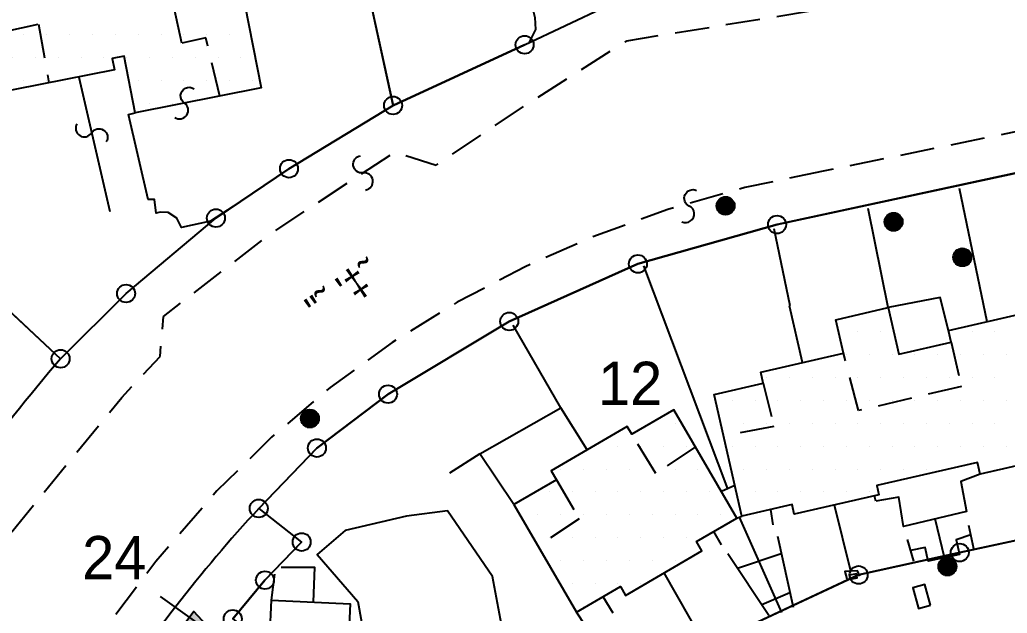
# Model space of a CAD drawing. Extents: x 160399 to 161261, y 619805 to 620526.
# Drawn here: x 160842.3 to 160910.9, y 620161.2 to 620202.4 of the extents above; entities that cross this region are included whole.
import ezdxf
from ezdxf.enums import TextEntityAlignment as Align

# ---------------------------------------------------------------- set-up
doc = ezdxf.new("R2010")
doc.units = 0
doc.header["$LTSCALE"] = 0.3749999999999999
doc.header["$MEASUREMENT"] = 0
doc.linetypes.add('HIDDEN', pattern=[9.524999999999999, 6.35, -3.175])
doc.layers.get('0').update_dxf_attribs({"linetype": 'CONTINUOUS'})
for name, color, linetype in [('FNCP002', 251, 'CONTINUOUS'), ('NUMLOT', 1, 'CONTINUOUS'), ('PCLP004', 7, 'CONTINUOUS'), ('PCLS002', 2, 'CONTINUOUS'), ('PH-BLDH001', 3, 'CONTINUOUS'), ('PH-BLDP001', 3, 'CONTINUOUS'), ('PH-BLDP008', 3, 'CONTINUOUS'), ('PH-BLDP030', 3, 'HIDDEN'), ('PH-BLDP031', 3, 'HIDDEN'), ('PH-FNCP000', 3, 'CONTINUOUS'), ('PH-FNCP006', 3, 'CONTINUOUS'), ('PH-LGTS008', 3, 'CONTINUOUS'), ('PH-PHNS006', 3, 'CONTINUOUS'), ('PH-RODP021', 3, 'HIDDEN'), ('PH-TREP000', 3, 'CONTINUOUS'), ('PH-TREP001', 3, 'CONTINUOUS'), ('RODS001', 7, 'CONTINUOUS'), ('SRVS007', 2, 'CONTINUOUS'), ('UD_PCLS008', 11, 'CONTINUOUS')]:
    doc.layers.add(name, color=color, linetype=linetype)
doc.styles.add('HEBTXT', font='hebtxt')

# ---------------------------------------------------------------- blocks, each defined once
blk = doc.blocks.new('*X24')
at = {"color": 0}
for p, q in [((160841.53125, 620215.6124999999), (160841.53125, 620215.6124999999)), ((160843.11875, 620215.6124999999), (160843.11875, 620215.6124999999)), ((160844.70625, 620215.6124999999), (160844.70625, 620215.6124999999)), ((160846.29375, 620215.6124999999), (160846.29375, 620215.6124999999)), ((160847.8812499999, 620215.6124999999), (160847.8812499999, 620215.6124999999)), ((160858.99375, 620215.6124999999), (160858.99375, 620215.6124999999)), ((160840.7375, 620214.025), (160840.7375, 620214.025)), ((160842.325, 620214.025), (160842.325, 620214.025)), ((160843.9125, 620214.025), (160843.9125, 620214.025)), ((160845.5, 620214.025), (160845.5, 620214.025)), ((160847.0875, 620214.025), (160847.0875, 620214.025)), ((160850.2625, 620214.025), (160850.2625, 620214.025)), ((160851.85, 620214.025), (160851.85, 620214.025)), ((160853.4375, 620214.025), (160853.4375, 620214.025)), ((160855.025, 620214.025), (160855.025, 620214.025)), ((160856.6125, 620214.025), (160856.6125, 620214.025)), ((160858.2, 620214.025), (160858.2, 620214.025)), ((160859.7875, 620214.025), (160859.7875, 620214.025)), ((160839.94375, 620212.4375), (160839.94375, 620212.4375)), ((160841.53125, 620212.4375), (160841.53125, 620212.4375)), ((160843.11875, 620212.4375), (160843.11875, 620212.4375)), ((160844.70625, 620212.4375), (160844.70625, 620212.4375)), ((160846.29375, 620212.4375), (160846.29375, 620212.4375)), ((160847.88125, 620212.4375), (160847.88125, 620212.4375)), ((160849.46875, 620212.4375), (160849.46875, 620212.4375)), ((160851.05625, 620212.4375), (160851.05625, 620212.4375)), ((160852.64375, 620212.4375), (160852.64375, 620212.4375)), ((160854.23125, 620212.4375), (160854.23125, 620212.4375)), ((160855.8187499999, 620212.4375), (160855.8187499999, 620212.4375)), ((160857.4062499999, 620212.4375), (160857.4062499999, 620212.4375)), ((160858.9937499999, 620212.4375), (160858.9937499999, 620212.4375)), ((160840.7375, 620210.85), (160840.7375, 620210.85)), ((160842.325, 620210.85), (160842.325, 620210.85)), ((160843.9125, 620210.85), (160843.9125, 620210.85)), ((160845.5, 620210.85), (160845.5, 620210.85)), ((160847.0875, 620210.85), (160847.0875, 620210.85)), ((160848.675, 620210.85), (160848.675, 620210.85)), ((160850.2625, 620210.85), (160850.2625, 620210.85)), ((160851.8499999999, 620210.85), (160851.8499999999, 620210.85)), ((160853.4374999999, 620210.85), (160853.4374999999, 620210.85)), ((160855.0249999999, 620210.85), (160855.0249999999, 620210.85)), ((160856.6124999999, 620210.85), (160856.6124999999, 620210.85)), ((160858.1999999999, 620210.85), (160858.1999999999, 620210.85)), ((160859.7874999999, 620210.85), (160859.7874999999, 620210.85)), ((160841.53125, 620209.2625), (160841.53125, 620209.2625)), ((160843.11875, 620209.2625), (160843.11875, 620209.2625)), ((160844.70625, 620209.2625), (160844.70625, 620209.2625)), ((160846.29375, 620209.2625), (160846.29375, 620209.2625)), ((160847.8812499999, 620209.2625), (160847.8812499999, 620209.2625)), ((160849.4687499999, 620209.2625), (160849.4687499999, 620209.2625)), ((160851.0562499999, 620209.2625), (160851.0562499999, 620209.2625)), ((160852.6437499999, 620209.2625), (160852.6437499999, 620209.2625)), ((160854.2312499999, 620209.2625), (160854.2312499999, 620209.2625)), ((160855.8187499999, 620209.2625), (160855.8187499999, 620209.2625)), ((160857.4062499999, 620209.2625), (160857.4062499999, 620209.2625)), ((160858.9937499999, 620209.2625), (160858.9937499999, 620209.2625)), ((160860.5812499999, 620209.2625), (160860.5812499999, 620209.2625)), ((160840.7375, 620207.6749999999), (160840.7375, 620207.6749999999)), ((160843.9125, 620207.6749999999), (160843.9125, 620207.6749999999)), ((160845.5, 620207.6749999999), (160845.5, 620207.6749999999)), ((160847.0875, 620207.6749999999), (160847.0875, 620207.6749999999)), ((160848.675, 620207.6749999999), (160848.675, 620207.6749999999)), ((160850.2625, 620207.6749999999), (160850.2625, 620207.6749999999)), ((160851.8499999999, 620207.6749999999), (160851.8499999999, 620207.6749999999)), ((160853.4374999999, 620207.6749999999), (160853.4374999999, 620207.6749999999)), ((160855.0249999999, 620207.6749999999), (160855.0249999999, 620207.6749999999)), ((160856.6124999999, 620207.6749999999), (160856.6124999999, 620207.6749999999)), ((160858.1999999999, 620207.6749999999), (160858.1999999999, 620207.6749999999)), ((160843.11875, 620206.0875), (160843.11875, 620206.0875)), ((160844.70625, 620206.0875), (160844.70625, 620206.0875)), ((160846.29375, 620206.0875), (160846.29375, 620206.0875)), ((160847.88125, 620206.0875), (160847.88125, 620206.0875)), ((160849.46875, 620206.0875), (160849.46875, 620206.0875)), ((160851.05625, 620206.0875), (160851.05625, 620206.0875)), ((160852.64375, 620206.0875), (160852.64375, 620206.0875)), ((160854.23125, 620206.0875), (160854.23125, 620206.0875)), ((160855.81875, 620206.0875), (160855.81875, 620206.0875)), ((160857.40625, 620206.0875), (160857.40625, 620206.0875)), ((160839.15, 620204.5), (160839.15, 620204.5)), ((160840.7375, 620204.5), (160840.7375, 620204.5)), ((160842.325, 620204.5), (160842.325, 620204.5)), ((160843.9125, 620204.5), (160843.9125, 620204.5)), ((160845.5, 620204.5), (160845.5, 620204.5)), ((160847.0875, 620204.5), (160847.0875, 620204.5)), ((160848.675, 620204.5), (160848.675, 620204.5)), ((160850.2625, 620204.5), (160850.2625, 620204.5)), ((160851.8499999999, 620204.5), (160851.8499999999, 620204.5)), ((160853.4374999999, 620204.5), (160853.4374999999, 620204.5)), ((160855.0249999999, 620204.5), (160855.0249999999, 620204.5)), ((160856.6124999999, 620204.5), (160856.6124999999, 620204.5)), ((160858.1999999999, 620204.5), (160858.1999999999, 620204.5)), ((160839.94375, 620202.9125), (160839.94375, 620202.9125)), ((160841.53125, 620202.9125), (160841.53125, 620202.9125)), ((160843.11875, 620202.9125), (160843.11875, 620202.9125)), ((160844.70625, 620202.9125), (160844.70625, 620202.9125)), ((160846.29375, 620202.9125), (160846.29375, 620202.9125)), ((160847.88125, 620202.9125), (160847.88125, 620202.9125)), ((160849.46875, 620202.9125), (160849.46875, 620202.9125)), ((160851.05625, 620202.9125), (160851.05625, 620202.9125)), ((160852.64375, 620202.9125), (160852.64375, 620202.9125)), ((160854.23125, 620202.9125), (160854.23125, 620202.9125)), ((160855.8187499999, 620202.9125), (160855.8187499999, 620202.9125)), ((160857.4062499999, 620202.9125), (160857.4062499999, 620202.9125)), ((160858.9937499999, 620202.9125), (160858.9937499999, 620202.9125)), ((160839.15, 620201.325), (160839.15, 620201.325)), ((160840.7375, 620201.325), (160840.7375, 620201.325)), ((160842.325, 620201.325), (160842.325, 620201.325)), ((160843.9125, 620201.325), (160843.9125, 620201.325)), ((160845.5, 620201.325), (160845.5, 620201.325)), ((160847.0875, 620201.325), (160847.0875, 620201.325)), ((160848.675, 620201.325), (160848.675, 620201.325)), ((160850.2625, 620201.325), (160850.2625, 620201.325)), ((160851.8499999999, 620201.325), (160851.8499999999, 620201.325)), ((160853.4374999999, 620201.325), (160853.4374999999, 620201.325)), ((160855.0249999999, 620201.325), (160855.0249999999, 620201.325)), ((160856.6124999999, 620201.325), (160856.6124999999, 620201.325)), ((160858.1999999999, 620201.325), (160858.1999999999, 620201.325)), ((160839.94375, 620199.7374999999), (160839.94375, 620199.7374999999)), ((160841.53125, 620199.7374999999), (160841.53125, 620199.7374999999)), ((160843.11875, 620199.7374999999), (160843.11875, 620199.7374999999)), ((160844.70625, 620199.7374999999), (160844.70625, 620199.7374999999)), ((160846.29375, 620199.7374999999), (160846.29375, 620199.7374999999)), ((160847.8812499999, 620199.7374999999), (160847.8812499999, 620199.7374999999)), ((160849.4687499999, 620199.7374999999), (160849.4687499999, 620199.7374999999)), ((160851.05625, 620199.7374999999), (160851.05625, 620199.7374999999)), ((160852.64375, 620199.7374999999), (160852.64375, 620199.7374999999)), ((160854.23125, 620199.7374999999), (160854.23125, 620199.7374999999)), ((160855.8187499999, 620199.7374999999), (160855.8187499999, 620199.7374999999)), ((160857.4062499999, 620199.7374999999), (160857.4062499999, 620199.7374999999)), ((160858.9937499999, 620199.7374999999), (160858.9937499999, 620199.7374999999)), ((160840.7375, 620198.15), (160840.7375, 620198.15)), ((160842.325, 620198.15), (160842.325, 620198.15)), ((160843.9125, 620198.15), (160843.9125, 620198.15)), ((160845.5, 620198.15), (160845.5, 620198.15)), ((160851.85, 620198.15), (160851.85, 620198.15)), ((160853.4375, 620198.15), (160853.4375, 620198.15)), ((160855.025, 620198.15), (160855.025, 620198.15)), ((160856.6125, 620198.15), (160856.6125, 620198.15)), ((160858.2, 620198.15), (160858.2, 620198.15)), ((160859.7875, 620198.15), (160859.7875, 620198.15)), ((160852.64375, 620196.5625), (160852.64375, 620196.5625)), ((160854.23125, 620196.5625), (160854.23125, 620196.5625))]:
    blk.add_line(p, q, dxfattribs=at)
blk = doc.blocks.new('*X23')
at = {"color": 0}
for p, q in [((160887.56875, 620174.3375), (160887.56875, 620174.3375)), ((160889.15625, 620174.3375), (160889.15625, 620174.3375)), ((160883.6, 620172.75), (160883.6, 620172.75)), ((160885.1875, 620172.75), (160885.1875, 620172.75)), ((160886.775, 620172.75), (160886.775, 620172.75)), ((160888.3625, 620172.75), (160888.3625, 620172.75)), ((160889.95, 620172.75), (160889.95, 620172.75)), ((160881.21875, 620171.1625), (160881.21875, 620171.1625)), ((160882.80625, 620171.1625), (160882.80625, 620171.1625)), ((160884.39375, 620171.1625), (160884.39375, 620171.1625)), ((160885.98125, 620171.1625), (160885.98125, 620171.1625)), ((160887.56875, 620171.1625), (160887.56875, 620171.1625)), ((160889.15625, 620171.1625), (160889.15625, 620171.1625)), ((160890.74375, 620171.1625), (160890.74375, 620171.1625)), ((160880.425, 620169.575), (160880.425, 620169.575)), ((160882.0125, 620169.575), (160882.0125, 620169.575)), ((160883.6, 620169.575), (160883.6, 620169.575)), ((160885.1875, 620169.575), (160885.1875, 620169.575)), ((160886.775, 620169.575), (160886.775, 620169.575)), ((160888.3625, 620169.575), (160888.3625, 620169.575)), ((160889.95, 620169.575), (160889.95, 620169.575)), ((160891.5374999999, 620169.575), (160891.5374999999, 620169.575)), ((160879.63125, 620167.9874999999), (160879.63125, 620167.9874999999)), ((160881.21875, 620167.9874999999), (160881.21875, 620167.9874999999)), ((160882.80625, 620167.9874999999), (160882.80625, 620167.9874999999)), ((160884.39375, 620167.9874999999), (160884.39375, 620167.9874999999)), ((160885.98125, 620167.9874999999), (160885.98125, 620167.9874999999)), ((160887.5687499999, 620167.9874999999), (160887.5687499999, 620167.9874999999)), ((160889.1562499999, 620167.9874999999), (160889.1562499999, 620167.9874999999)), ((160890.7437499999, 620167.9874999999), (160890.7437499999, 620167.9874999999)), ((160892.3312499999, 620167.9874999999), (160892.3312499999, 620167.9874999999)), ((160880.425, 620166.4), (160880.425, 620166.4)), ((160882.0125, 620166.4), (160882.0125, 620166.4)), ((160883.6, 620166.4), (160883.6, 620166.4)), ((160885.1875, 620166.4), (160885.1875, 620166.4)), ((160886.775, 620166.4), (160886.775, 620166.4)), ((160888.3625, 620166.4), (160888.3625, 620166.4)), ((160889.95, 620166.4), (160889.95, 620166.4)), ((160881.21875, 620164.8125), (160881.21875, 620164.8125)), ((160882.80625, 620164.8125), (160882.80625, 620164.8125)), ((160884.39375, 620164.8125), (160884.39375, 620164.8125)), ((160885.98125, 620164.8125), (160885.98125, 620164.8125)), ((160887.56875, 620164.8125), (160887.56875, 620164.8125)), ((160889.15625, 620164.8125), (160889.15625, 620164.8125)), ((160882.0125, 620163.225), (160882.0125, 620163.225)), ((160883.6, 620163.225), (160883.6, 620163.225)), ((160885.1875, 620163.225), (160885.1875, 620163.225)), ((160886.775, 620163.225), (160886.775, 620163.225)), ((160882.80625, 620161.6375), (160882.80625, 620161.6375))]:
    blk.add_line(p, q, dxfattribs=at)
blk = doc.blocks.new('*X22')
at = {"color": 0}
for p, q in [((160922.49375, 620183.8624999999), (160922.49375, 620183.8624999999)), ((160924.08125, 620183.8624999999), (160924.08125, 620183.8624999999)), ((160925.66875, 620183.8624999999), (160925.66875, 620183.8624999999)), ((160927.2562499999, 620183.8624999999), (160927.2562499999, 620183.8624999999)), ((160928.8437499999, 620183.8624999999), (160928.8437499999, 620183.8624999999)), ((160930.4312499999, 620183.8624999999), (160930.4312499999, 620183.8624999999)), ((160920.1125, 620182.275), (160920.1125, 620182.275)), ((160921.7, 620182.275), (160921.7, 620182.275)), ((160923.2875, 620182.275), (160923.2875, 620182.275)), ((160924.875, 620182.275), (160924.875, 620182.275)), ((160926.4625, 620182.275), (160926.4625, 620182.275)), ((160928.05, 620182.275), (160928.05, 620182.275)), ((160929.6375, 620182.275), (160929.6375, 620182.275)), ((160901.85625, 620180.6875), (160901.85625, 620180.6875)), ((160903.44375, 620180.6875), (160903.44375, 620180.6875)), ((160908.20625, 620180.6875), (160908.20625, 620180.6875)), ((160909.79375, 620180.6875), (160909.79375, 620180.6875)), ((160911.38125, 620180.6875), (160911.38125, 620180.6875)), ((160912.96875, 620180.6875), (160912.96875, 620180.6875)), ((160914.55625, 620180.6875), (160914.55625, 620180.6875)), ((160916.14375, 620180.6875), (160916.14375, 620180.6875)), ((160917.73125, 620180.6875), (160917.73125, 620180.6875)), ((160919.31875, 620180.6875), (160919.31875, 620180.6875)), ((160920.90625, 620180.6875), (160920.90625, 620180.6875)), ((160922.49375, 620180.6875), (160922.49375, 620180.6875)), ((160924.08125, 620180.6875), (160924.08125, 620180.6875)), ((160925.66875, 620180.6875), (160925.66875, 620180.6875)), ((160927.2562499999, 620180.6875), (160927.2562499999, 620180.6875)), ((160928.8437499999, 620180.6875), (160928.8437499999, 620180.6875)), ((160930.4312499999, 620180.6875), (160930.4312499999, 620180.6875)), ((160901.0625, 620179.1), (160901.0625, 620179.1)), ((160902.65, 620179.1), (160902.65, 620179.1)), ((160904.2375, 620179.1), (160904.2375, 620179.1)), ((160905.825, 620179.1), (160905.825, 620179.1)), ((160907.4125, 620179.1), (160907.4125, 620179.1)), ((160909, 620179.1), (160909, 620179.1)), ((160910.5875, 620179.1), (160910.5875, 620179.1)), ((160912.175, 620179.1), (160912.175, 620179.1)), ((160913.7625, 620179.1), (160913.7625, 620179.1)), ((160915.3499999999, 620179.1), (160915.3499999999, 620179.1)), ((160916.9374999999, 620179.1), (160916.9374999999, 620179.1)), ((160918.5249999999, 620179.1), (160918.5249999999, 620179.1)), ((160920.1124999999, 620179.1), (160920.1124999999, 620179.1)), ((160921.6999999999, 620179.1), (160921.6999999999, 620179.1)), ((160923.2874999999, 620179.1), (160923.2874999999, 620179.1)), ((160924.8749999999, 620179.1), (160924.8749999999, 620179.1)), ((160926.4624999999, 620179.1), (160926.4624999999, 620179.1)), ((160928.0499999999, 620179.1), (160928.0499999999, 620179.1)), ((160929.6374999999, 620179.1), (160929.6374999999, 620179.1)), ((160931.2249999999, 620179.1), (160931.2249999999, 620179.1)), ((160895.50625, 620177.5125), (160895.50625, 620177.5125)), ((160897.09375, 620177.5125), (160897.09375, 620177.5125)), ((160898.68125, 620177.5125), (160898.68125, 620177.5125)), ((160900.26875, 620177.5125), (160900.26875, 620177.5125)), ((160901.85625, 620177.5125), (160901.85625, 620177.5125)), ((160903.4437499999, 620177.5125), (160903.4437499999, 620177.5125)), ((160905.0312499999, 620177.5125), (160905.0312499999, 620177.5125)), ((160906.6187499999, 620177.5125), (160906.6187499999, 620177.5125)), ((160908.2062499999, 620177.5125), (160908.2062499999, 620177.5125)), ((160909.7937499999, 620177.5125), (160909.7937499999, 620177.5125)), ((160911.3812499999, 620177.5125), (160911.3812499999, 620177.5125)), ((160912.9687499999, 620177.5125), (160912.9687499999, 620177.5125)), ((160914.5562499999, 620177.5125), (160914.5562499999, 620177.5125)), ((160916.1437499999, 620177.5125), (160916.1437499999, 620177.5125)), ((160917.7312499999, 620177.5125), (160917.7312499999, 620177.5125)), ((160919.3187499999, 620177.5125), (160919.3187499999, 620177.5125)), ((160920.9062499999, 620177.5125), (160920.9062499999, 620177.5125)), ((160922.4937499999, 620177.5125), (160922.4937499999, 620177.5125)), ((160924.0812499999, 620177.5125), (160924.0812499999, 620177.5125)), ((160925.6687499999, 620177.5125), (160925.6687499999, 620177.5125)), ((160927.2562499999, 620177.5125), (160927.2562499999, 620177.5125)), ((160928.8437499999, 620177.5125), (160928.8437499999, 620177.5125)), ((160930.4312499998, 620177.5125), (160930.4312499998, 620177.5125)), ((160893.125, 620175.9249999999), (160893.125, 620175.9249999999)), ((160894.7125, 620175.9249999999), (160894.7125, 620175.9249999999)), ((160896.3, 620175.9249999999), (160896.3, 620175.9249999999)), ((160897.8875, 620175.9249999999), (160897.8875, 620175.9249999999)), ((160899.4749999999, 620175.9249999999), (160899.4749999999, 620175.9249999999)), ((160901.0624999999, 620175.9249999999), (160901.0624999999, 620175.9249999999)), ((160902.6499999999, 620175.9249999999), (160902.6499999999, 620175.9249999999)), ((160904.2374999999, 620175.9249999999), (160904.2374999999, 620175.9249999999)), ((160905.8249999999, 620175.9249999999), (160905.8249999999, 620175.9249999999)), ((160907.4124999999, 620175.9249999999), (160907.4124999999, 620175.9249999999)), ((160908.9999999999, 620175.9249999999), (160908.9999999999, 620175.9249999999)), ((160910.5874999999, 620175.9249999999), (160910.5874999999, 620175.9249999999)), ((160912.1749999999, 620175.9249999999), (160912.1749999999, 620175.9249999999)), ((160913.7624999999, 620175.9249999999), (160913.7624999999, 620175.9249999999)), ((160915.3499999999, 620175.9249999999), (160915.3499999999, 620175.9249999999)), ((160916.9374999999, 620175.9249999999), (160916.9374999999, 620175.9249999999)), ((160918.5249999999, 620175.9249999999), (160918.5249999999, 620175.9249999999)), ((160920.1124999999, 620175.9249999999), (160920.1124999999, 620175.9249999999)), ((160921.6999999999, 620175.9249999999), (160921.6999999999, 620175.9249999999)), ((160923.2874999999, 620175.9249999999), (160923.2874999999, 620175.9249999999)), ((160924.8749999999, 620175.9249999999), (160924.8749999999, 620175.9249999999)), ((160926.4624999998, 620175.9249999999), (160926.4624999998, 620175.9249999999)), ((160928.0499999998, 620175.9249999999), (160928.0499999998, 620175.9249999999)), ((160929.6374999998, 620175.9249999999), (160929.6374999998, 620175.9249999999)), ((160892.33125, 620174.3375), (160892.33125, 620174.3375)), ((160893.91875, 620174.3375), (160893.91875, 620174.3375)), ((160895.50625, 620174.3375), (160895.50625, 620174.3375)), ((160897.09375, 620174.3375), (160897.09375, 620174.3375)), ((160898.68125, 620174.3375), (160898.68125, 620174.3375)), ((160900.26875, 620174.3375), (160900.26875, 620174.3375)), ((160901.85625, 620174.3375), (160901.85625, 620174.3375)), ((160903.44375, 620174.3375), (160903.44375, 620174.3375)), ((160905.03125, 620174.3375), (160905.03125, 620174.3375)), ((160906.61875, 620174.3375), (160906.61875, 620174.3375)), ((160908.20625, 620174.3375), (160908.20625, 620174.3375)), ((160909.79375, 620174.3375), (160909.79375, 620174.3375)), ((160911.3812499999, 620174.3375), (160911.3812499999, 620174.3375)), ((160912.9687499999, 620174.3375), (160912.9687499999, 620174.3375)), ((160914.5562499999, 620174.3375), (160914.5562499999, 620174.3375)), ((160916.1437499999, 620174.3375), (160916.1437499999, 620174.3375)), ((160917.7312499999, 620174.3375), (160917.7312499999, 620174.3375)), ((160919.3187499999, 620174.3375), (160919.3187499999, 620174.3375)), ((160920.9062499999, 620174.3375), (160920.9062499999, 620174.3375)), ((160922.4937499999, 620174.3375), (160922.4937499999, 620174.3375)), ((160924.08125, 620174.3375), (160924.08125, 620174.3375)), ((160925.66875, 620174.3375), (160925.66875, 620174.3375)), ((160893.125, 620172.75), (160893.125, 620172.75)), ((160894.7125, 620172.75), (160894.7125, 620172.75)), ((160896.3, 620172.75), (160896.3, 620172.75)), ((160897.8875, 620172.75), (160897.8875, 620172.75)), ((160899.475, 620172.75), (160899.475, 620172.75)), ((160901.0625, 620172.75), (160901.0625, 620172.75)), ((160902.65, 620172.75), (160902.65, 620172.75)), ((160904.2375, 620172.75), (160904.2375, 620172.75)), ((160905.825, 620172.75), (160905.825, 620172.75)), ((160907.4124999999, 620172.75), (160907.4124999999, 620172.75)), ((160908.9999999999, 620172.75), (160908.9999999999, 620172.75)), ((160910.5874999999, 620172.75), (160910.5874999999, 620172.75)), ((160912.1749999999, 620172.75), (160912.1749999999, 620172.75)), ((160913.7624999999, 620172.75), (160913.7624999999, 620172.75)), ((160915.3499999999, 620172.75), (160915.3499999999, 620172.75)), ((160893.91875, 620171.1625), (160893.91875, 620171.1625)), ((160895.50625, 620171.1625), (160895.50625, 620171.1625)), ((160897.09375, 620171.1625), (160897.09375, 620171.1625)), ((160898.68125, 620171.1625), (160898.68125, 620171.1625)), ((160900.26875, 620171.1625), (160900.26875, 620171.1625)), ((160901.85625, 620171.1625), (160901.85625, 620171.1625)), ((160903.4437499999, 620171.1625), (160903.4437499999, 620171.1625)), ((160905.0312499999, 620171.1625), (160905.0312499999, 620171.1625)), ((160906.6187499999, 620171.1625), (160906.6187499999, 620171.1625)), ((160911.38125, 620171.1625), (160911.38125, 620171.1625)), ((160894.7125, 620169.575), (160894.7125, 620169.575)), ((160896.3, 620169.575), (160896.3, 620169.575)), ((160897.8875, 620169.575), (160897.8875, 620169.575)), ((160899.475, 620169.575), (160899.475, 620169.575)), ((160901.0625, 620169.575), (160901.0625, 620169.575)), ((160902.65, 620169.575), (160902.65, 620169.575)), ((160893.91875, 620167.9874999999), (160893.91875, 620167.9874999999))]:
    blk.add_line(p, q, dxfattribs=at)
blk = doc.blocks.new('*X10')
at = {"color": 0}
for p, q in [((-0.5, 0), (0.5, 0)), ((-0.4989909192560522, 0.03175), (0.4989909192560522, 0.03175)), ((-0.4959513585020209, 0.0635), (0.4959513585020208, 0.0635)), ((-0.4908435977987285, 0.09525), (0.4908435977987285, 0.09525)), ((-0.4836021091765419, 0.127), (0.4836021091765419, 0.127)), ((-0.4741291358902129, 0.15875), (0.4741291358902129, 0.15875)), ((-0.4622875187586185, 0.1905), (0.4622875187586185, 0.1905)), ((-0.4478894255282212, 0.22225), (0.4478894255282212, 0.22225)), ((-0.4306785344082057, 0.254), (0.4306785344082057, 0.254)), ((-0.4103010327795922, 0.28575), (0.4103010327795922, 0.28575)), ((-0.3862560679135021, 0.3175), (0.3862560679135021, 0.3175)), ((-0.3578050272145432, 0.34925), (0.3578050272145432, 0.34925)), ((-0.3237885112229895, 0.381), (0.3237885112229895, 0.381)), ((-0.2822010586443644, 0.41275), (0.2822010586443644, 0.41275)), ((-0.2289535979188796, 0.4445), (0.2289535979188796, 0.4445)), ((-0.1522692927021072, 0.47625), (0.1522692927021072, 0.47625)), ((-0.4989909192560522, -0.03175), (0.4989909192560522, -0.03175)), ((-0.4959513585020209, -0.0635), (0.4959513585020208, -0.0635)), ((-0.4908435977987285, -0.09525), (0.4908435977987285, -0.09525)), ((-0.4836021091765419, -0.127), (0.4836021091765419, -0.127)), ((-0.4741291358902129, -0.15875), (0.4741291358902129, -0.15875)), ((-0.4622875187586185, -0.1905), (0.4622875187586185, -0.1905)), ((-0.4478894255282212, -0.22225), (0.4478894255282212, -0.22225)), ((-0.4306785344082057, -0.254), (0.4306785344082057, -0.254)), ((-0.4103010327795922, -0.28575), (0.4103010327795922, -0.28575)), ((-0.3862560679135021, -0.3175), (0.3862560679135021, -0.3175)), ((-0.3578050272145432, -0.34925), (0.3578050272145432, -0.34925)), ((-0.3237885112229895, -0.381), (0.3237885112229895, -0.381)), ((-0.2822010586443644, -0.41275), (0.2822010586443644, -0.41275)), ((-0.2289535979188796, -0.4445), (0.2289535979188796, -0.4445)), ((-0.1522692927021072, -0.47625), (0.1522692927021072, -0.47625))]:
    blk.add_line(p, q, dxfattribs=at)
blk = doc.blocks.new('LGTS008')
blk.add_circle((0, 0), 0.5)
blk.add_blockref('*X10', (0, 0))
at = {"style": 'HEBTXT', "flags": 8}
blk.add_attdef('DESC', text='', height=1.5, dxfattribs=at).set_placement((-3.815126273058195, -0.6481117895361033), align=Align.CENTER)
at = {"style": 'HEBTXT', "flags": 9}
blk.add_attdef('ID', (0, -2.842750834517413), '', height=1.5, dxfattribs=at)
blk = doc.blocks.new('PHNS006')
at = {"layer": 'PH-PHNS006', "flags": 128}
blk.add_lwpolyline([(-0.5, -0.3125), (0.5, -0.3125), (0.5, 0.25), (-0.5, 0.25), (-0.5, -0.3125)], dxfattribs=at)
blk = doc.blocks.new('PCLS002')
blk.add_lwpolyline([(-0.8485281374238571, -0.8485281374238571, 1), (0, 0, -1), (0.8485281374238571, 0.8485281374238571, -1)], format="xyb")
blk = doc.blocks.new('PCLS008')
at = {"style": 'HEBTXT', "flags": 1}
blk.add_attdef('CAPTION', text='', height=1.5, dxfattribs=at).set_placement((-0.1651017121039331, -14.19119258294813), align=Align.CENTER)
blk = doc.blocks.new('SRVS007')
blk.add_circle((0, 0), 0.5)
at = {"style": 'HEBTXT'}
blk.add_attdef('NAME', text='', height=1.8, dxfattribs=at).set_placement((-0.01061771158461622, -2.996116567604858), align=Align.CENTER)
for tag, flags, p in [('KIND', 1, (1.110223024625157e-16, -6.042079831357224, -0.001)), ('HEIGHT', 1, (1.040834085586084e-16, -7.999999999999998, -0.001)), ('SOURCE-CODE', 9, (1.110223024625157e-16, -9.957920168642774, -0.001)), ('MARK-CODE', 9, (1.110223024625157e-16, -11.91584033728554, -0.0009999999999999998))]:
    blk.add_attdef(tag, text='', height=1.8, dxfattribs=dict(at, flags=flags)).set_placement(p, align=Align.CENTER)
blk = doc.blocks.new('RODS001')
blk.add_circle((0, 0), 0.001)

msp = doc.modelspace()

# ---------------------------------------------------------------- linework, layer by layer
at = {"layer": 'FNCP002', "flags": 128}
for points in [[(160868.19, 620196.44), (160862.62, 620222.12)], [(160877.33, 620200.66), (160868.19, 620196.44), (160860.96, 620192.05), (160855.88, 620188.62)], [(160824.74, 620197.86), (160845.09, 620178.85)], [(160924.6, 620194.59), (160894.87, 620188.17), (160885.2, 620185.44), (160876.26, 620181.44), (160867.84, 620176.39), (160862.9, 620172.65), (160858.86, 620168.45), (160861.84, 620166.12), (160859.29, 620163.47), (160857.05, 620160.78), (160875.96, 620145.94)], [(160849.64, 620183.38), (160845.09, 620178.85)], [(160884.66, 620156.44), (160900.54, 620163.83), (160907.57, 620165.39), (160931.98, 620170.67)]]:
    msp.add_lwpolyline(points, dxfattribs=at)
at = {"layer": 'NUMLOT'}
msp.add_lwpolyline([(160852.017000736, 620162.3447844601), (160856.0730405291, 620159.4209956174), (160854.3373995168, 620161.288494018), (160853.7526417483, 620160.4772860594), (160856.0730405291, 620159.4209956174)], dxfattribs=at)
msp.add_solid([(160853.7526417484, 620160.4772860595), (160854.3373995169, 620161.2884940181), (160856.0730405292, 620159.4209956174)], dxfattribs=at)
at = {"layer": 'PCLP004'}
for p, q in [((160858.8053272823, 620239.7072164074), (160868.19, 620196.44)), ((160877.33, 620200.66), (160883.02, 620203.33)), ((160868.19, 620196.44), (160877.33, 620200.66)), ((160824.74, 620197.86), (160845.0899999776, 620178.8500000209)), ((160860.96, 620192.05), (160868.19, 620196.44)), ((160894.87, 620188.17), (160924.5999999797, 620194.5899999903)), ((160855.88, 620188.62), (160860.96, 620192.05)), ((160849.64, 620183.38), (160855.88, 620188.62)), ((160885.2, 620185.44), (160894.87, 620188.17)), ((160876.26, 620181.44), (160885.2, 620185.44)), ((160845.0899999776, 620178.8500000209), (160849.64, 620183.38)), ((160867.84, 620176.39), (160876.26, 620181.44)), ((160862.9, 620172.65), (160867.84, 620176.39)), ((160858.8599999789, 620168.4500000164), (160862.9, 620172.65)), ((160931.98, 620170.67), (160907.57, 620165.39)), ((160858.8599999789, 620168.4500000164), (160861.84, 620166.12)), ((160859.29, 620163.47), (160861.84, 620166.12)), ((160907.57, 620165.39), (160900.54, 620163.83)), ((160857.05, 620160.78), (160859.29, 620163.47)), ((160900.54, 620163.83), (160884.66, 620156.44))]:
    msp.add_line(p, q, dxfattribs=at)
for centre, radius, start, end in [((160951.4462928065, 620087.8096849095), 139.9999999996648, 139.4366832742849, 147.8301568952172), ((160934.1234517014, 620098.8034597225), 102.5437845024917, 137.2197523063664, 147.1882137347923)]:
    msp.add_arc(centre, radius, start, end, dxfattribs=at)
at = {"layer": 'PH-BLDP001'}
for points in [[(160848.409, 620214.081), (160858.421, 620216.054), (160859.936, 620208.368), (160857.03, 620207.7960000001), (160859.027, 620197.659), (160850.273, 620195.934), (160849.497, 620199.87), (160848.679, 620199.709), (160848.836, 620198.9160000001), (160838.492, 620196.878), (160836.912, 620204.8990000001), (160841.343, 620205.772), (160840.946, 620207.783), (160839.288, 620207.457), (160837.768, 620215.1710000001), (160846.44, 620216.8790000001), (160847.165, 620213.197), (160848.531, 620213.466)], [(160892.083, 620167.78), (160887.702, 620175.302), (160884.784, 620173.603), (160884.465, 620174.1510000001), (160879.182, 620171.074), (160879.55, 620170.442), (160876.585, 620168.7150000001), (160880.934, 620161.247), (160883.987, 620163.025), (160884.343, 620162.4130000001), (160889.649, 620165.503), (160889.274, 620166.145)]]:
    msp.add_lwpolyline(points, close=True, dxfattribs=at)
msp.add_lwpolyline([(160914.744, 620172.1490000001), (160908.983, 620170.826), (160908.793, 620171.653), (160901.802, 620170.0480000001), (160901.952, 620169.397), (160896.07, 620168.047), (160895.916, 620168.716), (160892.435, 620167.917), (160890.493, 620176.376), (160893.909, 620177.1610000001), (160893.734, 620177.919), (160899.484, 620179.2390000001), (160898.951, 620181.5630000001), (160902.602, 620182.4010000001), (160903.342, 620179.177), (160906.961, 620180.008), (160906.779, 620180.805), (160912.535, 620182.126)], dxfattribs=at)
at = {"layer": 'PH-BLDP008'}
for points in [[(160906.779, 620180.805), (160906.205, 620183.0920000001), (160902.602, 620182.4010000001)], [(160908.983, 620170.826), (160907.633, 620170.3250000001), (160908.027, 620168.2370000001), (160903.663, 620167.206), (160903.335, 620169.24), (160901.73, 620168.962)], [(160901.73, 620168.962), (160901.654, 620169.329)], [(160860.421, 620164.373), (160862.724, 620164.372), (160862.649, 620161.941)], [(160859.747, 620162.0730000001), (160859.98, 620163.8960000001)]]:
    msp.add_lwpolyline(points, dxfattribs=at)
msp.add_lwpolyline([(160864.98, 620156.836), (160859.52, 620157.0850000001), (160859.747, 620162.0730000001), (160865.207, 620161.8250000001)], close=True, dxfattribs=at)
at = {"layer": 'PH-BLDP030'}
for points in [[(160856.153, 620197.0930000001), (160855.181, 620201.148), (160853.522, 620200.778), (160852.729, 620204.3520000001), (160854.656, 620204.829), (160854.072, 620207.105), (160857.03, 620207.7960000001)], [(160837.719, 620200.802), (160843.553, 620202.082), (160844.28, 620198.018)], [(160906.961, 620180.008), (160907.685, 620176.9310000001), (160900.529, 620175.247), (160899.484, 620179.2390000001)], [(160893.909, 620177.1610000001), (160894.655, 620174.148), (160891.154, 620173.497)], [(160889.199, 620172.733), (160886.441, 620170.87), (160884.784, 620173.603)], [(160879.55, 620170.442), (160881.12, 620167.741), (160878.264, 620165.832)]]:
    msp.add_lwpolyline(points, dxfattribs=at)
at = {"layer": 'PH-BLDP031'}
for points in [[(160891.948, 620170.0390000001), (160891.008, 620169.626)], [(160892.083, 620167.78), (160892.435, 620167.917)]]:
    msp.add_lwpolyline(points, dxfattribs=at)
at = {"layer": 'PH-FNCP000'}
for points in [[(160877.041, 620207.43), (160877.75, 620204.441), (160877.583, 620204.427), (160878.053, 620202.56), (160878.091, 620201.7080000001), (160877.6330000001, 620200.7990000001)], [(160846.348, 620198.4160000001), (160848.511, 620189.087)], [(160857.079, 620189.429), (160855.507, 620188.41), (160853.493, 620187.973), (160853.171, 620188.618), (160852.559, 620188.9990000001), (160852.006, 620189.0360000001), (160851.731, 620188.949), (160851.603, 620189.919), (160851.175, 620189.9060000001), (160849.818, 620195.822), (160850.273, 620195.934)], [(160891.448, 620169.8200000001), (160885.623, 620185.309)], [(160896.634, 620178.5850000001), (160895.734, 620182.513)], [(160876.585, 620168.7150000001), (160874.225, 620172.2440000001), (160879.851, 620175.4430000001), (160876.54, 620181.1780000001)], [(160881.683, 620172.53), (160879.851, 620175.4430000001)], [(160894.595, 620167.317), (160894.438, 620168.3770000001)], [(160900.01, 620164.096), (160898.875, 620168.691)], [(160895.215, 620161.2220000001), (160892.265, 620167.851)], [(160906.51, 620165.0390000001), (160905.868, 620167.7270000001)], [(160891.009, 620165.922), (160890.475, 620166.844)], [(160908.549, 620165.638), (160908.191, 620167.262)], [(160894.893, 620166.52), (160895.986, 620161.587)], [(160904.365, 620164.797), (160903.927, 620166.3030000001)], [(160908.335, 620166.611), (160907.316, 620166.263), (160907.553, 620165.262), (160905.371, 620164.7960000001), (160905.16, 620165.7370000001), (160904.155, 620165.52)], [(160894.293, 620161.0240000001), (160891.461, 620165.2960000001)], [(160895.165, 620165.2930000001), (160892.122, 620164.273)], [(160889.703, 620159.3060000001), (160887.018, 620163.971)], [(160900.63, 620163.741), (160900.454, 620164.12), (160899.593, 620164.074), (160899.722, 620163.5630000001)], [(160895.761, 620162.599), (160893.812, 620161.757)], [(160883.478, 620161.182), (160882.784, 620162.324)], [(160883.936, 620160.523), (160884.432, 620159.5930000001), (160882.729, 620158.5410000001), (160880.934, 620161.247)]]:
    msp.add_lwpolyline(points, dxfattribs=at)
msp.add_lwpolyline([(160905.526, 620161.723), (160905.132, 620163.1710000001), (160904.298, 620162.944), (160904.692, 620161.496)], close=True, dxfattribs=at)
at = {"layer": 'PH-FNCP006'}
for points in [[(160909.464, 620181.4210000001), (160907.538, 620190.6710000001)], [(160902.602, 620182.4010000001), (160901.21, 620189.2860000001)], [(160895.774, 620182.513), (160894.672, 620187.88)]]:
    msp.add_lwpolyline(points, dxfattribs=at)
at = {"layer": 'PH-RODP021', "flags": 128}
for points in [[(160806.245691188, 620282.8220468708), (160794.42, 620281.2320000001), (160792.78, 620281.143), (160777.902, 620278.2910000001), (160766.296, 620276.0380000001), (160755.581, 620273.8990000001), (160732.106, 620272.1710000001), (160728.645, 620271.7860000001), (160726.281, 620271.219), (160724.04, 620270.278), (160721.98, 620268.9870000001), (160720.496, 620267.7220000001), (160718.195, 620265.116), (160717.139, 620262.819), (160716.452, 620260.385), (160716.151, 620257.875), (160716.263, 620255.187), (160718.52, 620239.926), (160723.117, 620212.598), (160731.524, 620162.0780000001), (160738.579, 620119.001), (160744.217, 620080.8030000001), (160744.614, 620078.1120000001), (160745.121, 620075.8330000001), (160746.003, 620073.672), (160747.74, 620071.0530000001), (160749.426, 620069.299), (160751.373, 620067.8400000001), (160753.529, 620066.714), (160755.778, 620065.966), (160758.804, 620065.6900000001), (160761.841, 620065.809), (160763.49, 620066.04), (160764.526, 620067.52), (160778.776, 620069.4680000001), (160780.205, 620070.113), (160781.429, 620071.0930000001), (160782.37, 620072.3470000001), (160782.962, 620073.7760000001), (160781.469, 620088.763), (160781.036, 620089.731), (160780.279, 620090.4750000001), (160779.304, 620090.892), (160778.455, 620090.949), (160765.644, 620089.0630000001), (160764.04, 620100.515), (160763.05, 620100.287), (160760.517, 620117.997), (160764.352, 620118.657), (160764.693, 620119.052), (160764.759, 620119.802), (160763.909, 620127.5390000001), (160763.613, 620128.2490000001), (160763.151, 620128.402), (160759.56, 620127.878), (160756.207, 620145.8740000001), (160771.44, 620148.6730000001), (160772.828, 620139.403), (160770.05, 620138.9580000001), (160769.408, 620138.6630000001), (160769.201, 620138.148), (160769.215, 620137.5390000001), (160769.59, 620137.084), (160769.978, 620136.7890000001), (160770.788, 620136.797), (160773.787, 620137.221), (160774.516, 620137.865), (160774.857, 620138.186), (160775.024, 620138.829), (160775.11, 620139.4180000001), (160774.982, 620140.201), (160770.775, 620166.1640000001), (160770.666, 620167.831), (160770.451, 620168.8080000001), (160769.928, 620169.4230000001), (160769.419, 620169.7980000001), (160768.489, 620169.797), (160761.588, 620168.807), (160757.161, 620200.473), (160761.719, 620201.28), (160761.362, 620203.643), (160771.803, 620205.0850000001), (160774.431, 620187.02), (160771.185, 620186.388), (160770.301, 620186.0390000001), (160770.255, 620185.5430000001), (160770.349, 620185.081), (160770.945, 620184.721), (160771.481, 620184.694), (160775.858, 620185.381), (160776.492, 620180.241), (160772.048, 620179.42), (160771.245, 620179.145), (160771.205, 620178.6490000001), (160771.36, 620178.228), (160775.661, 620174.376), (160781.545, 620137.55), (160782.418, 620136.978), (160783.721, 620136.782), (160786.566, 620137.24), (160787.142, 620137.537), (160787.449, 620138.419), (160787.214, 620139.2420000001), (160786.728, 620139.6780000001), (160786.08, 620139.755), (160785.754, 620139.636), (160783.124, 620138.997), (160778.794, 620166.305), (160793.82, 620168.7220000001), (160796.838, 620148.3150000001), (160793.505, 620147.836), (160792.992, 620147.591), (160792.762, 620147.071), (160792.81, 620146.738), (160794.318, 620137.3), (160794.617, 620136.7740000001), (160795.176, 620136.544), (160795.617, 620136.626), (160798.609, 620136.983), (160799.175, 620132.4580000001), (160795.14, 620131.685), (160794.553, 620131.4480000001), (160794.221, 620130.91), (160794.204, 620130.5190000001), (160795.039, 620124.381), (160795.083, 620123.795), (160795.487, 620123.368), (160796.305, 620123.378), (160800.442, 620123.724), (160804.031, 620094.005), (160788.83, 620092.0630000001), (160788.108, 620091.55), (160787.681, 620090.7740000001), (160787.607, 620090.1070000001), (160789.219, 620076.6070000001), (160789.582, 620075.202), (160790.31, 620073.947), (160791.348, 620072.934), (160792.621, 620072.2370000001), (160794.034, 620071.908), (160795.241, 620071.9330000001), (160807.624, 620073.517), (160809.004, 620072.327), (160816.668, 620073.579), (160818.945, 620074.407), (160821.058, 620075.594), (160822.951, 620077.106), (160824.574, 620078.905), (160825.885, 620080.944), (160826.848, 620083.167), (160827.438, 620085.517), (160827.64, 620087.932), (160827.558, 620089.5210000001), (160827.395, 620092.4870000001), (160825.17, 620094.513), (160824.131, 620125.044), (160825.22, 620131.8150000001), (160826.696, 620138.511), (160828.553, 620145.113), (160829.693, 620148.572), (160832.331, 620154.733), (160834.44, 620155.0970000001), (160836.812, 620159.39), (160841.211, 620166.2420000001), (160849.335, 620176.157), (160851.997, 620179.0040000001), (160852.242, 620181.7890000001), (160859.654, 620187.513), (160868.324, 620193.2180000001), (160871.19, 620192.3030000001), (160877.572, 620196.5800000001), (160884.423, 620200.937), (160898.172, 620203.1630000001)], [(160930.06, 620170.101), (160931.028, 620167.182), (160933.738, 620167.6680000001), (160935.632, 620168.559), (160937.123, 620169.632), (160938.184, 620170.7150000001), (160939.088, 620171.971), (160939.479, 620172.8740000001), (160939.566, 620173.76), (160939.574, 620174.726), (160939.586, 620176.1680000001), (160934.547, 620189.881), (160930.978, 620198.2490000001), (160929.483, 620199.088), (160927.361, 620199.351), (160925.688, 620199.537), (160923.734, 620199.2890000001), (160922.223, 620198.944), (160921.878, 620198.8080000001), (160920.13, 620196.408), (160907.715, 620193.8520000001), (160898.078, 620191.875)], [(160898.078, 620191.875), (160892.633, 620190.7320000001), (160887.283, 620189.2080000001), (160882.054, 620187.309), (160877.362, 620185.233), (160872.643, 620182.7740000001), (160868.119, 620179.973), (160863.814, 620176.8450000001), (160859.753, 620173.407), (160855.957, 620169.6780000001), (160851.715, 620164.7660000001), (160848.462, 620160.4720000001), (160845.531, 620155.952), (160842.938, 620151.23), (160840.697, 620146.332), (160838.82, 620141.283), (160836.782, 620133.832), (160835.86, 620128.1830000001), (160835.329, 620122.484), (160835.191, 620116.762), (160835.694, 620108.446), (160836.456, 620095.1730000001), (160834.617, 620092.9280000001), (160835.146, 620085.887), (160836.053, 620082.018), (160837.07, 620080.3300000001), (160838.402, 620078.8770000001), (160839.997, 620077.7180000001), (160841.79, 620076.8990000001), (160843.495, 620076.4820000001), (160859.399, 620077.762), (160861.098, 620078.316), (160862.633, 620079.229), (160863.932, 620080.456), (160864.93, 620081.937), (160865.639, 620083.839), (160865.538, 620085.111), (160864.855, 620085.1240000001)]]:
    msp.add_lwpolyline(points, dxfattribs=at)
at = {"layer": 'PH-TREP000'}
msp.add_lwpolyline([(160874.225, 620172.2440000001), (160872.113, 620170.905)], dxfattribs=at)
at = {"layer": 'PH-TREP001'}
msp.add_lwpolyline([(160867.499, 620154.108), (160870.4, 620150.609), (160875.098, 620152.267), (160878.871, 620155.262), (160875.942, 620159.2690000001), (160875.102, 620163.7200000001), (160871.972, 620168.2760000001), (160869.134, 620167.905), (160864.864, 620166.9310000001), (160862.911, 620165.2420000001), (160865.732, 620161.978), (160866.209, 620159.408), (160867.499, 620154.108)], close=True, dxfattribs=at)

# ---------------------------------------------------------------- block references
at = {"layer": 'PCLS002'}
for p, rotation in [((160853.6912257558, 620196.6075708738, 53.60935334521503), 11.14747207716198), ((160847.2465419614, 620194.5405964134, 35.435), 283.0538112583671), ((160866.1039473068, 620191.7571694793, 31.614), 53.1154842189365), ((160888.7748036993, 620189.4548692687, 32.619), 19.9593487717923)]:
    msp.add_blockref('PCLS002', p, dxfattribs=dict(at, rotation=rotation))
at = {"layer": 'PH-BLDH001'}
for name in ['*X24', '*X22', '*X23']:
    msp.add_blockref(name, (-1.369999999995343, 0.02000000001862645), dxfattribs=at)
at = {"layer": 'PH-LGTS008', "xscale": 1.25, "yscale": 1.25, "zscale": 1.25}
for p in [(160891.292, 620189.479, 32.764), (160902.965, 620188.3600000001, 34.376), (160907.745, 620185.893, 34.376), (160862.414, 620174.7000000001, 32.938), (160906.712, 620164.4210000001, 33.234)]:
    msp.add_blockref('LGTS008', p, dxfattribs=at)
at = {"layer": 'PH-PHNS006', "xscale": 0.5, "yscale": 0.5, "zscale": 0.5, "rotation": 10.386951}
msp.add_blockref('PHNS006', (160900.167, 620163.745, 34.544), dxfattribs=at)
at = {"layer": 'RODS001'}
ref = msp.add_blockref('RODS001', (160869.7725109372, 620180.9967586508, 32.619), dxfattribs=dict(at, rotation=34.01171998546184))
ref.add_attrib('STREET-NAME', '"˜ \'‡˜', dxfattribs={"layer": '0', "color": 11, "height": 2, "rotation": 34.01171998546184, "style": 'HEBTXT'}).set_placement((160865.264316187, 620182.7076710155), align=Align.CENTER)
at = {"layer": 'SRVS007', "xscale": 1.25, "yscale": 1.25, "zscale": 1.25}
for p in [(160877.33, 620200.66, 1000), (160868.19, 620196.44, 1000), (160860.96, 620192.05, 1000), (160855.88, 620188.62, 1000), (160894.87, 620188.17, 1000), (160885.2, 620185.44, 1000), (160849.64, 620183.38, 1000), (160876.26, 620181.44, 1000), (160845.09, 620178.85, 1000), (160867.84, 620176.39, 1000), (160862.9, 620172.65, 1000), (160858.86, 620168.45, 1000), (160861.84, 620166.12, 1000), (160907.57, 620165.39, 1000), (160859.29, 620163.47, 1000), (160900.54, 620163.83, 1000), (160857.05, 620160.78, 1000)]:
    msp.add_blockref('SRVS007', p, dxfattribs=at)
at = {"layer": 'UD_PCLS008'}
ref = msp.add_blockref('PCLS008', (160884.6620195284, 620176.2679109782, 12), dxfattribs=dict(at, xscale=1.25, yscale=1.25, zscale=1.25))
ref.add_attrib('PARCEL', '12', dxfattribs={"layer": '0', "height": 3, "style": 'HEBTXT'}).set_placement((160884.6620195284, 620177.1429109782), align=Align.MIDDLE_CENTER)
ref = msp.add_blockref('PCLS008', (160852.3938454226, 620158.8320600502, 24), dxfattribs=dict(at, xscale=1.25, yscale=1.25, zscale=1.25))
ref.add_attrib('PARCEL', '24', dxfattribs={"layer": '0', "height": 3, "style": 'HEBTXT'}).set_placement((160848.8166562517, 620165.0385336335), align=Align.MIDDLE_CENTER)

doc.saveas('drawing.dxf')
